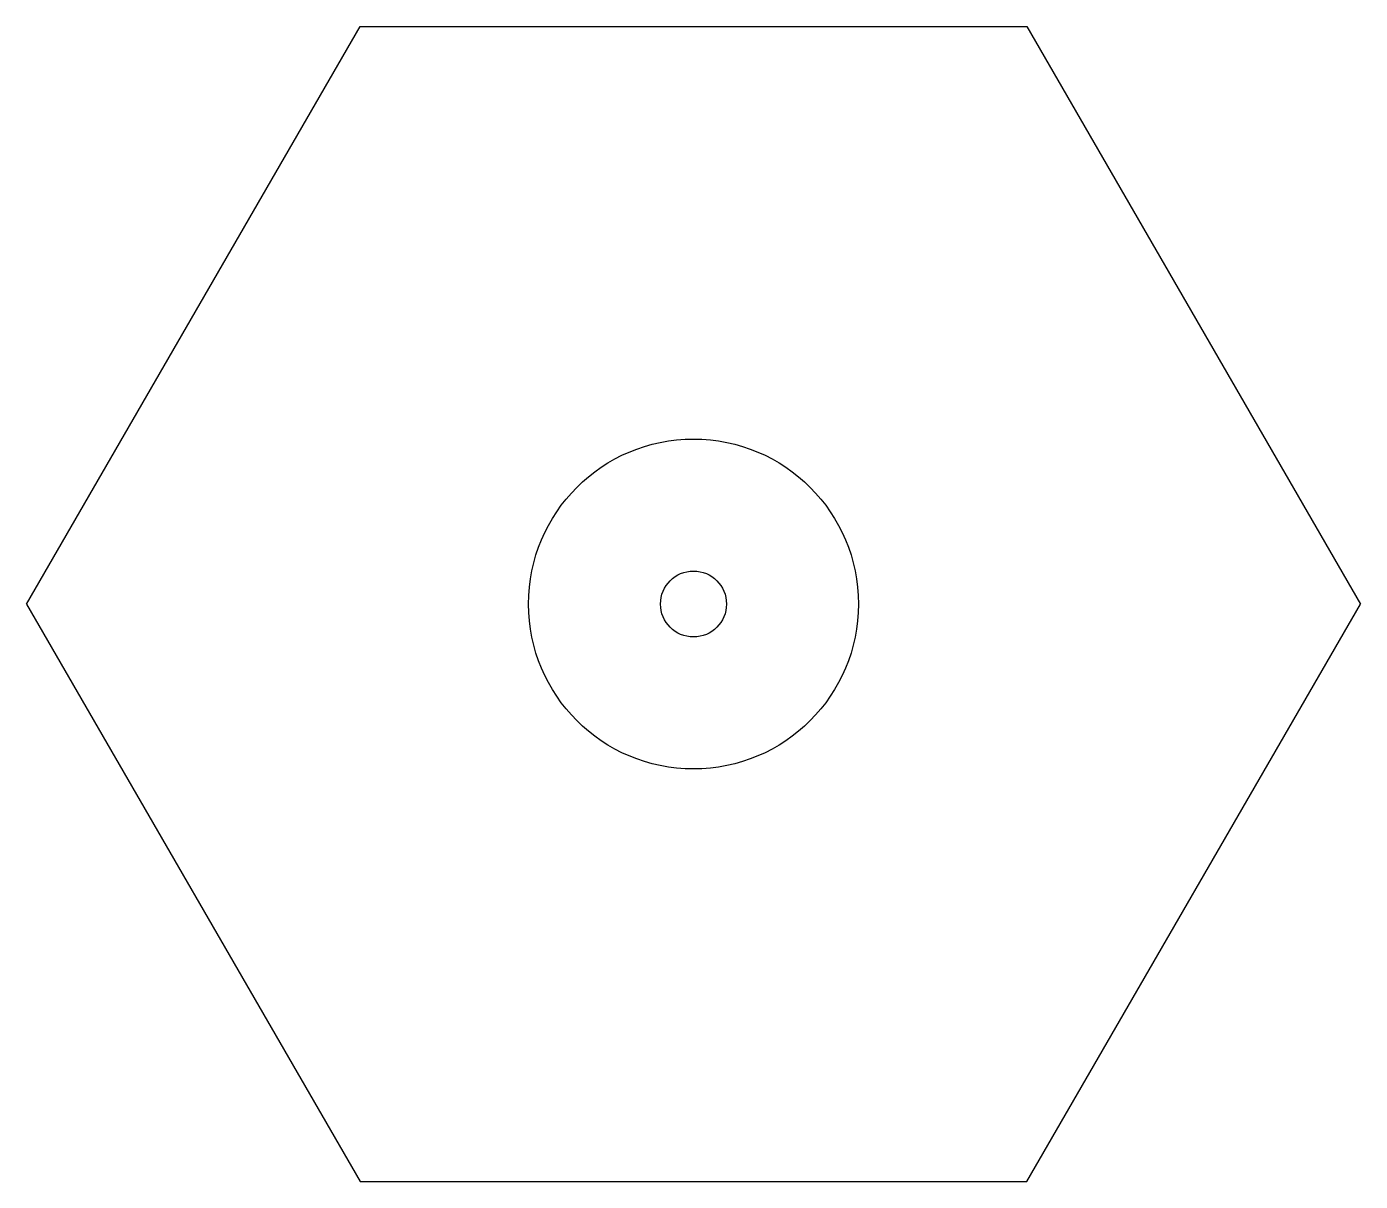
# Model space of a CAD drawing. Header units: millimetres. Extents: x 98 to 144, y 116.5 to 123.5.
# Drawn here: x 135.96 to 144.04, y 116.5 to 123.5 of the extents above.
import ezdxf

# ---------------------------------------------------------------- set-up
doc = ezdxf.new("R2010")
doc.units = ezdxf.units.MM
doc.layers.get('0').update_dxf_attribs({"linetype": 'CONTINUOUS', "lineweight": 25})

msp = doc.modelspace()

# ---------------------------------------------------------------- linework, layer by layer
for p, q in [((135.9585, 120), (137.9793, 123.5)), ((137.9793, 123.5), (142.0207, 123.5)), ((142.0207, 123.5), (144.0415, 120)), ((135.9585, 120), (137.9793, 116.5)), ((142.0207, 116.5), (144.0415, 120)), ((137.9793, 116.5), (142.0207, 116.5))]:
    msp.add_line(p, q)
for radius in [1, 0.2]:
    msp.add_circle((140, 120), radius)

doc.saveas('drawing.dxf')
